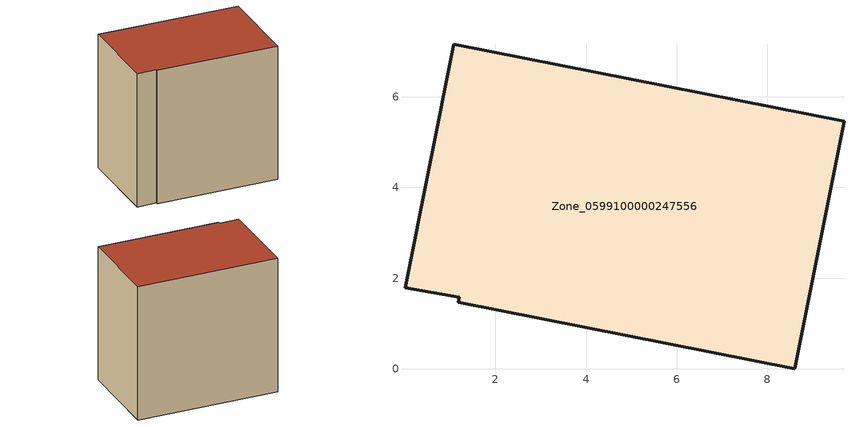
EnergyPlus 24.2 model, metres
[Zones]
Zone_0599100000247556
 floor ground (C_G): 8.61,0 1.18,1.47 1.2,1.58 0.02,1.78 1.08,7.16 9.69,5.46 z0
 wall outside (C_F): 8.61,0 9.69,5.46 1.08,7.16 0.02,1.78 1.2,1.58 1.18,1.47 8.61,0 z0:8.53
 roof outside (C_R): 1.18,1.47 8.61,0 9.69,5.46 1.08,7.16 0.02,1.78 1.2,1.58 z8.53
[BUILDING]
Pand.0599100000247556: North Axis=0; Terrain=City; Loads Convergence Tolerance Value=0.04; Temperature Convergence Tolerance Value=0.4; Solar Distribution=FullExterior; Maximum Number of Warmup Days=25; Minimum Number of Warmup Days=1
[Site:Location]
Rotterdam.The.Hague.AP_ZH_NLD Design_Conditions: Latitude=51.96; Longitude=4.45; Time Zone=1; Elevation=-4.5
[SITE:GROUNDTEMPERATURE:BUILDINGSURFACE]
18, 18, 18, 18, 18, 18, 18, 18, 18, 18, 18, 18
[MATERIAL] Thermal Absorptance=0.9; Solar Absorptance=0.7; Visible Absorptance=0.7
Name | Roughness | Thickness | Conductivity | Density | Specific Heat
G.TC.1975-1991 | MediumSmooth | 0.15 | 0.288461 | 540 | 1210
F.TC.1975-1991 | Rough | 0.3 | 0.230769 | 1920 | 840
R.TC.1975-1991 | MediumRough | 0.2 | 0.153846 | 1500 | 1000
[CONSTRUCTION]
C_G: G.TC.1975-1991
C_F: F.TC.1975-1991
C_R: R.TC.1975-1991
[ZONE]
Zone_0599100000247556: Type=1; Multiplier=1; Ceiling Height=Autocalculate; Volume=Autocalculate; Floor Area=autocalculate; Part of Total Floor Area=Yes
[ZONEINFILTRATION:DESIGNFLOWRATE]
Infil_Zone_0599100000247556: Zone or ZoneList or Space or SpaceList=Zone_0599100000247556; Schedule=AlwaysOn; Design Flow Rate Calculation Method=Flow/Area; Flow Rate per Floor Area=0.003; Constant Term Coefficient=1; Temperature Term Coefficient=0; Velocity Term Coefficient=0; Velocity Squared Term Coefficient=0
[HVACTEMPLATE:ZONE:IDEALLOADSAIRSYSTEM]
Zone_0599100000247556: Maximum Heating Supply Air Temperature=50; Minimum Cooling Supply Air Temperature=13; Maximum Heating Supply Air Humidity Ratio=0.0156; Minimum Cooling Supply Air Humidity Ratio=0.0077; Heating Limit=NoLimit; Cooling Limit=NoLimit; Dehumidification Control Type=ConstantSensibleHeatRatio; Cooling Sensible Heat Ratio=0.7; Dehumidification Setpoint=60; Humidification Control Type=None; Humidification Setpoint=30; Outdoor Air Method=None; Outdoor Air Flow Rate per Person=0.00944; Outdoor Air Flow Rate per Zone Floor Area=0; Outdoor Air Flow Rate per Zone=0; Demand Controlled Ventilation Type=None; Outdoor Air Economizer Type=NoEconomizer; Heat Recovery Type=None; Sensible Heat Recovery Effectiveness=0.7; Latent Heat Recovery Effectiveness=0.65
[ZONECONTROL:THERMOSTAT]
ThermostatControl_Zone_0599100000247556: Zone or ZoneList=Zone_0599100000247556; Control Type Schedule=DualSetpointControlType; Control 1=Thermostat_Zone_0599100000247556; Temperature Difference Between Cutout And Setpoint=0
[THERMOSTATSETPOINT:DUALSETPOINT]
Thermostat_Zone_0599100000247556: Heating Setpoint Temperature Schedule=HeatingSetpoint_Zone_0599100000247556; Cooling Setpoint Temperature Schedule=CoolingSetpoint_Zone_0599100000247556
[SCHEDULE:COMPACT]
HeatingSetpoint_Zone_0599100000247556: Through: 12/31, For: AllDays, Until: 24:00, 21
CoolingSetpoint_Zone_0599100000247556: Through: 12/31, For: AllDays, Until: 24:00, 24
DualSetpointControlType: Through: 12/31, For: AllDays, Until: 24:00, 4
AlwaysOn: Through: 12/31, For: AllDays, Until: 24:00, 1
